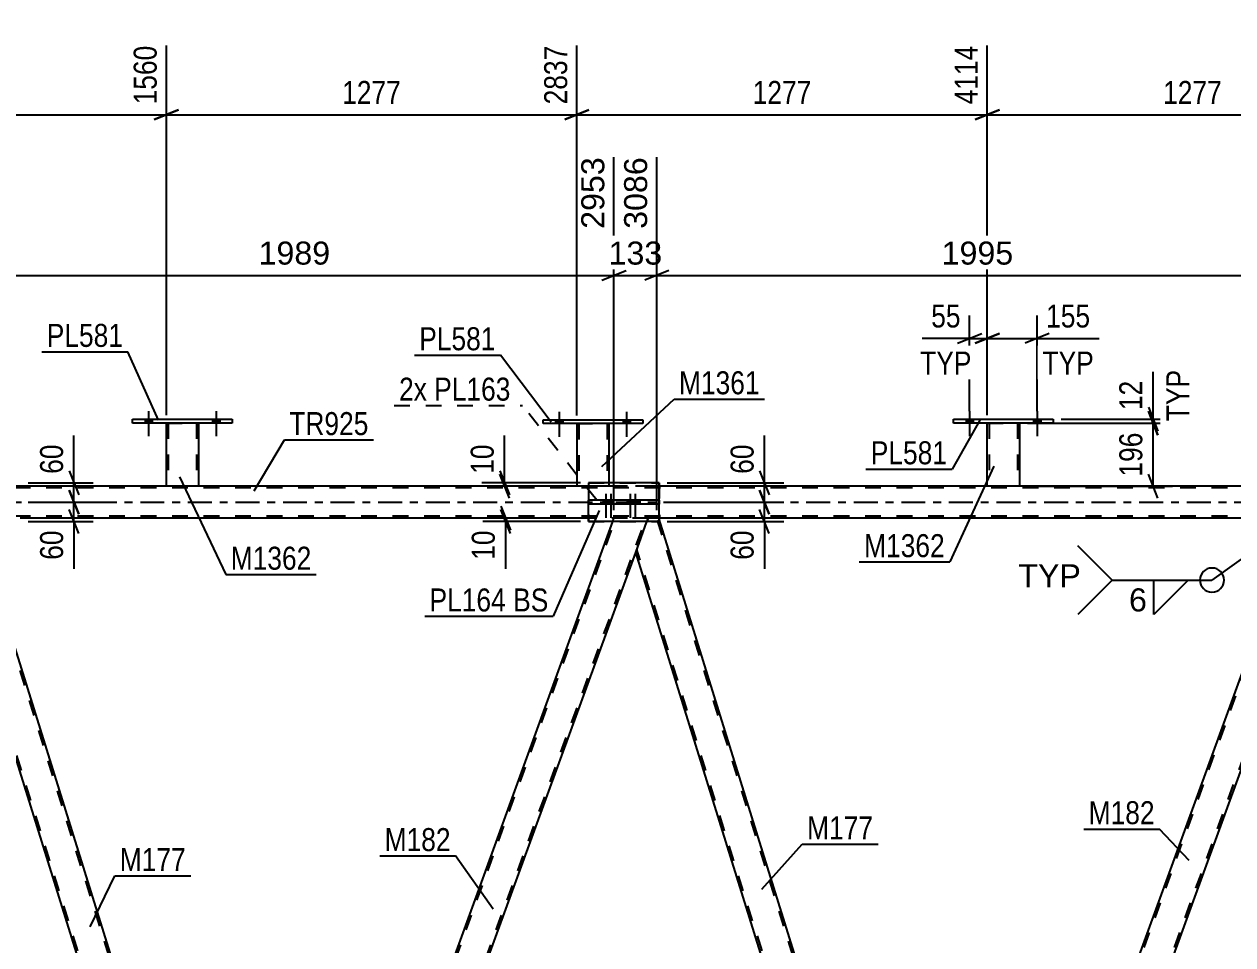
# Model space of a CAD drawing. Header units: millimetres. Extents: x -116 to 725, y -402 to 192.
# Drawn here: x 26.1 to 176.5, y -55.1 to 59.5 of the extents above; entities that cross this region are included whole.
import ezdxf

# ---------------------------------------------------------------- set-up
doc = ezdxf.new("R2010")
doc.units = ezdxf.units.MM
doc.linetypes.add('DXK_LINE_DOT2', pattern=[3.9198, 1.9599, -1.9599])
doc.linetypes.add('DXK_LINE_DOT3', pattern=[5.9187, 2.979, -0.9799, 0.9799, -0.9799])
doc.styles.add('Arial', font='ARIAL.TTF', dxfattribs={"height": 0.2})
doc.styles.add('Arial Narrow', font='ARIALN.TTF', dxfattribs={"height": 0.2})

# ---------------------------------------------------------------- blocks, each defined once
blk = doc.blocks.new('Part-203720616-4447 - 4437')
at = {"color": 2, "linetype": 'Continuous'}
for p, q in [((102.22, -6.25), (103.62, -2.4)), ((141.79, -119.75), (105.12, -2.12)), ((138.68, -123.22), (102.22, -6.25)), ((140.53, -123.22), (141.79, -119.75))]:
    blk.add_line(p, q, dxfattribs=at)
at = {"color": 7, "linetype": 'DXK_LINE_DOT2'}
for p, q in [((103.77, -2), (103.62, -2.4)), ((105.09, -2), (103.77, -2)), ((141.65, -120.12), (104.84, -2)), ((105.12, -2.12), (105.09, -2)), ((138.93, -123.22), (102.36, -5.88)), ((140.53, -123.22), (138.68, -123.22))]:
    blk.add_line(p, q, dxfattribs=at)
blk = doc.blocks.new('Part-203720616-4452 - 4437')
at = {"color": 7, "linetype": 'DXK_LINE_DOT2'}
for p, q in [((184.9, -2), (140.78, -123.22)), ((188.65, -2), (144.53, -123.22)), ((188.9, -2), (187.36, -6.25)), ((188.86, -2), (188.75, -2)), ((188.9, -2), (188.86, -2)), ((141.79, -119.75), (140.53, -123.22)), ((144.78, -123.22), (140.53, -123.22))]:
    blk.add_line(p, q, dxfattribs=at)
at = {"color": 2, "linetype": 'Continuous'}
for p, q in [((184.65, -2), (141.79, -119.75)), ((188.39, -2), (184.65, -2)), ((188.39, -2), (188.9, -2)), ((187.36, -6.25), (144.78, -123.22))]:
    blk.add_line(p, q, dxfattribs=at)
blk = doc.blocks.new('Part-203720616-4581 - 4437')
at = {"color": 7, "linetype": 'DXK_LINE_DOT2'}
for p, q in [((105.13, 0.24), (96.34, 0.24)), ((96.34, 0.24), (96.34, -0.24)), ((102.75, 0.24), (102.75, -0.24)), ((105.13, 0.24), (105.13, -0.24)), ((105.13, -0.24), (96.34, -0.24))]:
    blk.add_line(p, q, dxfattribs=at)
blk = doc.blocks.new('Part-203720616-4586 - 4437')
at = {"color": 2, "linetype": 'Continuous'}
for p, q in [((96.34, -0.24), (96.34, 0.24)), ((105.12, 0.24), (96.34, 0.24)), ((102.75, -0.24), (102.75, 0.24)), ((105.12, 0.24), (105.12, -0.24)), ((105.12, -0.24), (96.34, -0.24))]:
    blk.add_line(p, q, dxfattribs=at)
blk = doc.blocks.new('Bolt-203720616-4643 - 4437')
at = {"color": 1, "linetype": 'DXK_LINE_DOT2'}
for p, q in [((98.15, 0.24), (98.15, -0.24)), ((98.51, 1.04), (98.51, -1.96)), ((98.75, 0.24), (98.75, -0.24)), ((98.87, 0.24), (98.87, -0.24)), ((99.11, 1.04), (99.11, -1.96)), ((99.47, 0.24), (99.47, -0.24)), ((101.16, 0.24), (101.16, -0.24)), ((101.52, 1.04), (101.52, -1.96)), ((101.77, 0.24), (101.77, -0.24)), ((101.88, 0.24), (101.88, -0.24)), ((102.13, 1.04), (102.13, -1.96)), ((102.49, 0.24), (102.49, -0.24))]:
    blk.add_line(p, q, dxfattribs=at)
blk = doc.blocks.new('Part-203720616-4482 - 4437')
at = {"color": 7, "linetype": 'DXK_LINE_DOT2'}
for p, q in [((96.34, 2.4), (96.34, -2.4)), ((96.34, 2.4), (105.13, 2.4)), ((105.13, 2.4), (105.13, -2.4)), ((96.34, -2.4), (105.13, -2.4))]:
    blk.add_line(p, q, dxfattribs=at)
blk = doc.blocks.new('Part-203720616-4510 - 4437')
at = {"color": 2, "linetype": 'Continuous'}
for p, q in [((18.49, -2.4), (17.09, -6.25)), ((56.23, -118.4), (20.08, -2.4)), ((52.04, -118.4), (17.09, -6.25))]:
    blk.add_line(p, q, dxfattribs=at)
at = {"color": 7, "linetype": 'DXK_LINE_DOT2'}
for p, q in [((18.63, -2), (18.49, -2.4)), ((19.95, -2), (18.63, -2)), ((56.52, -120.12), (19.7, -2)), ((20.08, -2.4), (19.95, -2)), ((53.8, -123.22), (17.22, -5.88)), ((53.55, -123.22), (52.04, -118.4)), ((56.66, -119.75), (56.23, -118.4)), ((55.39, -123.22), (56.66, -119.75)), ((53.55, -123.22), (55.39, -123.22))]:
    blk.add_line(p, q, dxfattribs=at)
blk = doc.blocks.new('Part-203720616-4520 - 4437')
at = {"color": 7, "linetype": 'DXK_LINE_DOT2'}
for p, q in [((55.65, -123.22), (99.77, -2)), ((59.39, -123.22), (103.51, -2)), ((99.37, -2.4), (99.51, -2)), ((103.77, -2), (99.51, -2)), ((102.22, -6.25), (103.77, -2)), ((55.39, -123.22), (57.15, -118.4)), ((61.4, -118.4), (59.65, -123.22)), ((59.65, -123.22), (55.39, -123.22))]:
    blk.add_line(p, q, dxfattribs=at)
at = {"color": 2, "linetype": 'Continuous'}
for p, q in [((57.15, -118.4), (99.37, -2.4)), ((61.4, -118.4), (102.22, -6.25))]:
    blk.add_line(p, q, dxfattribs=at)
blk = doc.blocks.new('Part-203720616-4537 - 4437')
at = {"color": 2, "linetype": 'Continuous'}
for p, q in [((105.12, 2.4), (96.34, 2.4)), ((96.34, 2.4), (96.34, 0.24)), ((105.12, -2.4), (105.12, 2.4)), ((96.34, -2.4), (96.34, -0.24)), ((105.12, -2.4), (96.34, -2.4))]:
    blk.add_line(p, q, dxfattribs=at)
at = {"color": 7, "linetype": 'DXK_LINE_DOT2'}
blk.add_line((96.34, -0.24), (96.34, 0.24), dxfattribs=at)
blk = doc.blocks.new('Bolt-203720616-4644 - 4437')
at = {"linetype": 'Continuous'}
for points in [[(98.87, 0.24), (98.15, 0.24), (98.15, -0.24), (98.87, -0.24)], [(99.47, 0.24), (98.75, 0.24), (98.75, -0.24), (99.47, -0.24)], [(101.88, 0.24), (101.16, 0.24), (101.16, -0.24), (101.88, -0.24)], [(102.49, 0.24), (101.77, 0.24), (101.77, -0.24), (102.49, -0.24)]]:
    blk.add_hatch(color=1, dxfattribs=at).paths.add_polyline_path(points)
at = {"color": 1, "linetype": 'Continuous'}
for p, q in [((98.15, 0.24), (98.15, -0.24)), ((98.51, 1.04), (98.51, -1.96)), ((98.75, 0.24), (98.75, -0.24)), ((98.87, 0.24), (98.87, -0.24)), ((99.11, 1.04), (99.11, -1.96)), ((99.47, 0.24), (99.47, -0.24)), ((101.16, 0.24), (101.16, -0.24)), ((101.52, 1.04), (101.52, -1.96)), ((101.77, 0.24), (101.77, -0.24)), ((101.88, 0.24), (101.88, -0.24)), ((102.13, 1.04), (102.13, -1.96)), ((102.49, 0.24), (102.49, -0.24))]:
    blk.add_line(p, q, dxfattribs=at)
blk = doc.blocks.new('Part-203720616-4682 - 4437')
at = {"color": 7, "linetype": 'DXK_LINE_DOT2'}
for p, q in [((681.5, 1.76), (-18.61, 1.76)), ((660.77, 2), (9.96, 2)), ((47.81, 2), (43.81, 2)), ((105.12, 2), (94.89, 2)), ((149.97, 2), (145.97, 2)), ((681.5, -1.76), (-18.61, -1.76)), ((105.12, -2), (96.34, -2))]:
    blk.add_line(p, q, dxfattribs=at)
at = {"color": 2, "linetype": 'Continuous'}
for p, q in [((43.81, 2), (25.62, 2)), ((94.89, 2), (47.81, 2)), ((145.97, 2), (105.12, 2)), ((197.05, 2), (149.97, 2)), ((96.34, -2), (25.62, -2)), ((184.65, -2), (105.12, -2))]:
    blk.add_line(p, q, dxfattribs=at)
at = {"color": 7, "linetype": 'DXK_LINE_DOT3'}
blk.add_line((-18.61, 0), (681.5, 0), dxfattribs=at)
blk = doc.blocks.new('Bolt-203720616-4926 - 4437')
at = {"linetype": 'Continuous'}
for points in [[(143.33, 9.84), (144.21, 9.84), (144.21, 10.32), (143.33, 10.32)], [(151.73, 9.84), (152.61, 9.84), (152.61, 10.32), (151.73, 10.32)]]:
    blk.add_hatch(color=1, dxfattribs=at).paths.add_polyline_path(points)
at = {"color": 1, "linetype": 'Continuous'}
for p, q in [((143.77, 11.32), (143.77, 8.2)), ((152.17, 11.32), (152.17, 8.2)), ((143.33, 10.32), (143.33, 9.84)), ((144.21, 10.32), (144.21, 9.84)), ((151.73, 10.32), (151.73, 9.84)), ((152.61, 10.32), (152.61, 9.84))]:
    blk.add_line(p, q, dxfattribs=at)
blk = doc.blocks.new('Part-203720616-4758 - 4437')
at = {"color": 2, "linetype": 'Continuous'}
for p, q in [((94.89, 9.77), (94.89, 2)), ((98.89, 9.77), (98.89, 2.4)), ((96.34, 2), (94.89, 2))]:
    blk.add_line(p, q, dxfattribs=at)
at = {"color": 7, "linetype": 'DXK_LINE_DOT2'}
for p, q in [((94.89, 9.77), (98.89, 9.77)), ((94.89, 9.77), (94.89, 9.77)), ((94.89, 9.77), (94.89, 9.77)), ((95.13, 9.77), (95.13, 2)), ((98.65, 9.77), (98.65, 2)), ((98.89, 9.77), (98.89, 9.77)), ((98.89, 9.77), (98.89, 9.77)), ((98.89, 2), (96.34, 2)), ((98.89, 2.4), (98.89, 2))]:
    blk.add_line(p, q, dxfattribs=at)
blk = doc.blocks.new('Part-203720616-4773 - 4437')
at = {"color": 2, "linetype": 'Continuous'}
for p, q in [((90.69, 9.77), (90.69, 10.25)), ((90.69, 10.25), (103.09, 10.25)), ((103.09, 9.77), (90.69, 9.77)), ((103.09, 10.25), (103.09, 9.77))]:
    blk.add_line(p, q, dxfattribs=at)
blk = doc.blocks.new('Part-203720616-4778 - 4437')
at = {"color": 2, "linetype": 'Continuous'}
for p, q in [((145.97, 2), (145.97, 9.84)), ((149.97, 9.84), (149.97, 2)), ((149.93, 2), (145.97, 2)), ((149.97, 2), (149.93, 2))]:
    blk.add_line(p, q, dxfattribs=at)
at = {"color": 7, "linetype": 'DXK_LINE_DOT2'}
for p, q in [((145.97, 9.84), (149.97, 9.84)), ((145.97, 9.84), (145.97, 9.84)), ((145.97, 9.84), (145.97, 9.84)), ((146.21, 9.84), (146.21, 2)), ((149.73, 9.84), (149.73, 2)), ((149.97, 9.84), (149.97, 9.84)), ((149.97, 9.84), (149.97, 9.84)), ((149.71, 2), (149.73, 2))]:
    blk.add_line(p, q, dxfattribs=at)
blk = doc.blocks.new('Part-203720616-4783 - 4437')
at = {"color": 2, "linetype": 'Continuous'}
for p, q in [((141.77, 9.84), (141.77, 10.32)), ((141.77, 10.32), (154.17, 10.32)), ((154.17, 9.84), (141.77, 9.84)), ((154.17, 10.32), (154.17, 9.84))]:
    blk.add_line(p, q, dxfattribs=at)
blk = doc.blocks.new('Part-203720616-4878 - 4437')
at = {"color": 2, "linetype": 'Continuous'}
for p, q in [((43.81, 2), (43.81, 9.84)), ((47.81, 9.84), (47.81, 2)), ((47.77, 2), (43.81, 2)), ((47.81, 2), (47.77, 2))]:
    blk.add_line(p, q, dxfattribs=at)
at = {"color": 7, "linetype": 'DXK_LINE_DOT2'}
for p, q in [((43.81, 9.84), (47.81, 9.84)), ((43.81, 9.84), (43.81, 9.84)), ((43.81, 9.84), (43.81, 9.84)), ((44.05, 9.84), (44.05, 2)), ((47.57, 9.84), (47.57, 2)), ((47.81, 9.84), (47.81, 9.84)), ((47.81, 9.84), (47.81, 9.84)), ((47.55, 2), (47.57, 2))]:
    blk.add_line(p, q, dxfattribs=at)
blk = doc.blocks.new('Part-203720616-4883 - 4437')
at = {"color": 2, "linetype": 'Continuous'}
for p, q in [((39.61, 9.84), (39.61, 10.32)), ((39.61, 10.32), (52.01, 10.32)), ((52.01, 9.84), (39.61, 9.84)), ((52.01, 10.32), (52.01, 9.84))]:
    blk.add_line(p, q, dxfattribs=at)
blk = doc.blocks.new('Bolt-203720616-4924 - 4437')
at = {"linetype": 'Continuous'}
for points in [[(92.25, 9.77), (93.13, 9.77), (93.13, 10.25), (92.25, 10.25)], [(100.65, 9.77), (101.53, 9.77), (101.53, 10.25), (100.65, 10.25)]]:
    blk.add_hatch(color=1, dxfattribs=at).paths.add_polyline_path(points)
at = {"color": 1, "linetype": 'Continuous'}
for p, q in [((92.69, 11.25), (92.69, 8.13)), ((101.09, 11.25), (101.09, 8.13)), ((92.25, 10.25), (92.25, 9.77)), ((93.13, 10.25), (93.13, 9.77)), ((100.65, 10.25), (100.65, 9.77)), ((101.53, 10.25), (101.53, 9.77))]:
    blk.add_line(p, q, dxfattribs=at)
blk = doc.blocks.new('Bolt-203720616-4925 - 4437')
at = {"linetype": 'Continuous'}
for points in [[(92.25, 9.77), (93.13, 9.77), (93.13, 10.25), (92.25, 10.25)], [(100.65, 9.77), (101.53, 9.77), (101.53, 10.25), (100.65, 10.25)]]:
    blk.add_hatch(color=1, dxfattribs=at).paths.add_polyline_path(points)
at = {"color": 1, "linetype": 'Continuous'}
for p, q in [((92.69, 11.25), (92.69, 8.13)), ((101.09, 11.25), (101.09, 8.13)), ((92.25, 10.25), (92.25, 9.77)), ((93.13, 10.25), (93.13, 9.77)), ((100.65, 10.25), (100.65, 9.77)), ((101.53, 10.25), (101.53, 9.77))]:
    blk.add_line(p, q, dxfattribs=at)
blk = doc.blocks.new('Bolt-203720616-4927 - 4437')
at = {"linetype": 'Continuous'}
for points in [[(143.33, 9.84), (144.21, 9.84), (144.21, 10.32), (143.33, 10.32)], [(151.73, 9.84), (152.61, 9.84), (152.61, 10.32), (151.73, 10.32)]]:
    blk.add_hatch(color=1, dxfattribs=at).paths.add_polyline_path(points)
at = {"color": 1, "linetype": 'Continuous'}
for p, q in [((143.77, 11.32), (143.77, 8.2)), ((152.17, 11.32), (152.17, 8.2)), ((143.33, 10.32), (143.33, 9.84)), ((144.21, 10.32), (144.21, 9.84)), ((151.73, 10.32), (151.73, 9.84)), ((152.61, 10.32), (152.61, 9.84))]:
    blk.add_line(p, q, dxfattribs=at)
blk = doc.blocks.new('Bolt-203720616-4946 - 4437')
at = {"linetype": 'Continuous'}
for points in [[(41.17, 9.84), (42.05, 9.84), (42.05, 10.32), (41.17, 10.32)], [(49.57, 9.84), (50.45, 9.84), (50.45, 10.32), (49.57, 10.32)]]:
    blk.add_hatch(color=1, dxfattribs=at).paths.add_polyline_path(points)
at = {"color": 1, "linetype": 'Continuous'}
for p, q in [((41.61, 11.32), (41.61, 8.2)), ((50.01, 11.32), (50.01, 8.2)), ((41.17, 10.32), (41.17, 9.84)), ((42.05, 10.32), (42.05, 9.84)), ((49.57, 10.32), (49.57, 9.84)), ((50.45, 10.32), (50.45, 9.84))]:
    blk.add_line(p, q, dxfattribs=at)
blk = doc.blocks.new('Bolt-203720616-4947 - 4437')
at = {"linetype": 'Continuous'}
for points in [[(41.17, 9.84), (42.05, 9.84), (42.05, 10.32), (41.17, 10.32)], [(49.57, 9.84), (50.45, 9.84), (50.45, 10.32), (49.57, 10.32)]]:
    blk.add_hatch(color=1, dxfattribs=at).paths.add_polyline_path(points)
at = {"color": 1, "linetype": 'Continuous'}
for p, q in [((41.61, 11.32), (41.61, 8.2)), ((50.01, 11.32), (50.01, 8.2)), ((41.17, 10.32), (41.17, 9.84)), ((42.05, 10.32), (42.05, 9.84)), ((49.57, 10.32), (49.57, 9.84)), ((50.45, 10.32), (50.45, 9.84))]:
    blk.add_line(p, q, dxfattribs=at)
blk = doc.blocks.new('StraightDimension-203720616-5816 - 4437')
at = {"color": 7, "linetype": 'Continuous'}
for p, q in [((99.51, -1), (99.51, 42.91)), ((19.95, -1), (19.95, 40.68)), ((21.45, 28.81), (18.45, 27.61)), ((98.01, 27.61), (101.01, 28.81)), ((19.95, 28.21), (99.51, 28.21))]:
    blk.add_line(p, q, dxfattribs=at)
at = {"color": 0, "linetype": 'Continuous'}
blk.add_wipeout([(98.91, 43.51), (94.71, 43.51), (94.71, 33.41), (98.91, 33.41)], dxfattribs=at)
at = {"color": 0}
blk.add_wipeout([(64.78, 28.96), (64.78, 33.16), (54.69, 33.16), (54.69, 28.96)], dxfattribs=at)
at = {"color": 3, "linetype": 'Continuous', "style": 'Arial'}
blk.add_text('2953', height=2.865, rotation=90.0002, dxfattribs=at).set_placement((98.31, 34.01))
at = {"color": 3, "style": 'Arial'}
blk.add_text('1989', height=2.865, dxfattribs=at).set_placement((55.29, 29.56))
blk = doc.blocks.new('StraightDimension-203720616-5840 - 4437')
at = {"color": 7, "linetype": 'Continuous'}
for p, q in [((99.51, -1), (99.51, 42.91)), ((104.84, -1), (104.84, 42.91)), ((98.01, 27.61), (101.01, 28.81)), ((106.34, 28.81), (103.34, 27.61)), ((99.51, 28.21), (104.84, 28.21))]:
    blk.add_line(p, q, dxfattribs=at)
at = {"color": 0}
blk.add_wipeout([(106.11, 28.96), (106.11, 33.16), (98.24, 33.16), (98.24, 28.96)], dxfattribs=at)
at = {"color": 3, "style": 'Arial'}
blk.add_text('133', height=2.865, dxfattribs=at).set_placement((98.84, 29.56))
at = {"color": 0, "linetype": 'Continuous'}
blk.add_wipeout([(104.24, 43.51), (100.04, 43.51), (100.04, 33.41), (104.24, 33.41)], dxfattribs=at)
at = {"color": 3, "linetype": 'Continuous', "style": 'Arial'}
blk.add_text('3086', height=2.865, rotation=90.0002, dxfattribs=at).set_placement((103.64, 34.01))
blk = doc.blocks.new('StraightDimension-203720616-5617 - 4437')
at = {"color": 7, "linetype": 'Continuous'}
for p, q in [((-7.27, 11.12), (-7.27, 59.48)), ((43.81, 10.84), (43.81, 56.81)), ((-5.77, 48.8), (-8.77, 47.6)), ((-7.27, 48.2), (43.81, 48.2)), ((42.31, 47.6), (45.31, 48.8))]:
    blk.add_line(p, q, dxfattribs=at)
at = {"color": 0, "linetype": 'Continuous'}
blk.add_wipeout([(43.21, 57.41), (39.01, 57.41), (39.01, 48.9), (43.21, 48.9)], dxfattribs=at)
at = {"color": 0}
blk.add_wipeout([(22.52, 48.95), (22.52, 53.15), (14.01, 53.15), (14.01, 48.95)], dxfattribs=at)
at = {"color": 3, "linetype": 'Continuous', "style": 'Arial Narrow'}
blk.add_text('1560', height=2.863, rotation=90.0002, dxfattribs=at).set_placement((42.61, 49.5))
at = {"color": 3, "style": 'Arial Narrow'}
blk.add_text('1277', height=2.863, dxfattribs=at).set_placement((14.61, 49.55))
blk = doc.blocks.new('StraightDimension-203720616-5021 - 4437')
at = {"color": 7, "linetype": 'Continuous'}
for p, q in [((85.3, 3.9), (86.5, 0.9)), ((86.5, 0.5), (85.3, 3.5)), ((95.34, 2.4), (83.05, 2.4)), ((95.34, 2), (83.05, 2)), ((85.9, 2), (85.9, 2.4))]:
    blk.add_line(p, q, dxfattribs=at)
at = {"color": 0}
blk.add_wipeout([(85.15, 7.78), (80.95, 7.78), (80.95, 2.92), (85.15, 2.92)], dxfattribs=at)
at = {"color": 7, "linetype": 'Continuous'}
blk.add_line((85.9, 2.4), (85.9, 8.31), dxfattribs=at)
blk.add_line((85.9, 2.4), (85.9, 8.31), dxfattribs=at)
at = {"color": 3, "style": 'Arial Narrow'}
blk.add_text('10', height=2.863, rotation=90.0002, dxfattribs=at).set_placement((84.55, 3.52))
blk = doc.blocks.new('StraightDimension-203720616-5637 - 4437')
at = {"color": 7, "linetype": 'Continuous'}
for p, q in [((94.89, 10.77), (94.89, 56.81)), ((145.97, 10.84), (145.97, 56.81)), ((96.39, 48.8), (93.39, 47.6)), ((94.89, 48.2), (145.97, 48.2)), ((144.47, 47.6), (147.47, 48.8))]:
    blk.add_line(p, q, dxfattribs=at)
at = {"color": 0, "linetype": 'Continuous'}
blk.add_wipeout([(145.37, 57.41), (141.17, 57.41), (141.17, 48.9), (145.37, 48.9)], dxfattribs=at)
at = {"color": 0}
blk.add_wipeout([(124.69, 48.95), (124.69, 53.15), (116.17, 53.15), (116.17, 48.95)], dxfattribs=at)
at = {"color": 3, "linetype": 'Continuous', "style": 'Arial Narrow'}
blk.add_text('4114', height=2.863, rotation=90.0002, dxfattribs=at).set_placement((144.77, 49.5))
at = {"color": 3, "style": 'Arial Narrow'}
blk.add_text('1277', height=2.863, dxfattribs=at).set_placement((116.77, 49.55))
blk = doc.blocks.new('StraightDimension-203720616-4992 - 4437')
at = {"color": 7, "linetype": 'Continuous'}
for p, q in [((117.64, 3.9), (118.84, 0.9)), ((106.13, 2.4), (120.64, 2.4)), ((118.24, 0), (118.24, 2.4)), ((118.84, -1.5), (117.64, 1.5)), ((106.13, 0), (120.64, 0))]:
    blk.add_line(p, q, dxfattribs=at)
at = {"color": 0}
blk.add_wipeout([(117.49, 7.78), (113.29, 7.78), (113.29, 2.92), (117.49, 2.92)], dxfattribs=at)
at = {"color": 7, "linetype": 'Continuous'}
blk.add_line((118.24, 2.4), (118.24, 8.31), dxfattribs=at)
blk.add_line((118.24, 2.4), (118.24, 8.31), dxfattribs=at)
at = {"color": 3, "style": 'Arial Narrow'}
blk.add_text('60', height=2.863, rotation=90.0002, dxfattribs=at).set_placement((116.89, 3.52))
blk = doc.blocks.new('StraightDimension-203720616-5006 - 4437')
at = {"color": 7, "linetype": 'Continuous'}
for p, q in [((117.64, 1.5), (118.84, -1.5)), ((106.13, 0), (120.64, 0)), ((118.84, -3.9), (117.64, -0.9)), ((118.24, -2.4), (118.24, 0)), ((106.13, -2.4), (120.64, -2.4))]:
    blk.add_line(p, q, dxfattribs=at)
at = {"color": 0}
blk.add_wipeout([(117.49, -2.93), (113.29, -2.93), (113.29, -7.78), (117.49, -7.78)], dxfattribs=at)
at = {"color": 7, "linetype": 'Continuous'}
blk.add_line((118.24, -2.4), (118.24, -8.31), dxfattribs=at)
blk.add_line((118.24, -2.4), (118.24, -8.31), dxfattribs=at)
at = {"color": 3, "style": 'Arial Narrow'}
blk.add_text('60', height=2.863, rotation=90.0002, dxfattribs=at).set_placement((116.89, -7.18))
blk = doc.blocks.new('StraightDimension-203720616-5042 - 4437')
at = {"color": 7, "linetype": 'Continuous'}
for p, q in [((85.43, -0.5), (86.63, -3.5)), ((86.63, -3.9), (85.43, -0.9)), ((95.34, -2), (83.18, -2)), ((95.34, -2.4), (83.18, -2.4)), ((86.03, -2.4), (86.03, -2))]:
    blk.add_line(p, q, dxfattribs=at)
at = {"color": 0}
blk.add_wipeout([(85.28, -2.93), (81.08, -2.93), (81.08, -7.78), (85.28, -7.78)], dxfattribs=at)
at = {"color": 7, "linetype": 'Continuous'}
blk.add_line((86.03, -2.4), (86.03, -8.31), dxfattribs=at)
blk.add_line((86.03, -2.4), (86.03, -8.31), dxfattribs=at)
at = {"color": 3, "style": 'Arial Narrow'}
blk.add_text('10', height=2.863, rotation=90.0002, dxfattribs=at).set_placement((84.68, -7.18))
blk = doc.blocks.new('StraightDimension-203720616-5121 - 4437')
at = {"color": 7, "linetype": 'Continuous'}
for p, q in [((31.71, 3.9), (32.91, 0.9)), ((26.62, 2.4), (34.71, 2.4)), ((32.31, 0), (32.31, 2.4)), ((32.91, -1.5), (31.71, 1.5)), ((26.62, 0), (34.71, 0))]:
    blk.add_line(p, q, dxfattribs=at)
at = {"color": 0}
blk.add_wipeout([(31.56, 7.78), (27.36, 7.78), (27.36, 2.92), (31.56, 2.92)], dxfattribs=at)
at = {"color": 7, "linetype": 'Continuous'}
blk.add_line((32.31, 2.4), (32.31, 8.31), dxfattribs=at)
blk.add_line((32.31, 2.4), (32.31, 8.31), dxfattribs=at)
at = {"color": 3, "style": 'Arial Narrow'}
blk.add_text('60', height=2.863, rotation=90.0002, dxfattribs=at).set_placement((30.96, 3.52))
blk = doc.blocks.new('StraightDimension-203720616-5133 - 4437')
at = {"color": 7, "linetype": 'Continuous'}
for p, q in [((31.71, 1.5), (32.91, -1.5)), ((26.62, 0), (34.71, 0)), ((32.91, -3.9), (31.71, -0.9)), ((32.31, -2.4), (32.31, 0)), ((26.62, -2.4), (34.71, -2.4))]:
    blk.add_line(p, q, dxfattribs=at)
at = {"color": 0}
blk.add_wipeout([(31.56, -2.93), (27.36, -2.93), (27.36, -7.78), (31.56, -7.78)], dxfattribs=at)
at = {"color": 7, "linetype": 'Continuous'}
blk.add_line((32.31, -2.4), (32.31, -8.31), dxfattribs=at)
blk.add_line((32.31, -2.4), (32.31, -8.31), dxfattribs=at)
at = {"color": 3, "style": 'Arial Narrow'}
blk.add_text('60', height=2.863, rotation=90.0002, dxfattribs=at).set_placement((30.96, -7.18))
blk = doc.blocks.new('StraightDimension-203720616-5157 - 4437')
at = {"color": 7, "linetype": 'Continuous'}
for p, q in [((166.01, 11.34), (167.21, 8.34)), ((150.97, 9.84), (169.01, 9.84)), ((166.61, 2), (166.61, 9.84)), ((167.21, 0.5), (166.01, 3.5)), ((150.97, 2), (169.01, 2))]:
    blk.add_line(p, q, dxfattribs=at)
at = {"color": 0}
blk.add_wipeout([(165.86, 9.26), (161.66, 9.26), (161.66, 2.58), (165.86, 2.58)], dxfattribs=at)
at = {"color": 3, "style": 'Arial Narrow'}
blk.add_text('196', height=2.863, rotation=90.0002, dxfattribs=at).set_placement((165.26, 3.18))
blk = doc.blocks.new('StraightDimension-203720616-5170 - 4437')
at = {"color": 7, "linetype": 'Continuous'}
for p, q in [((166.01, 11.82), (167.21, 8.82)), ((167.21, 8.34), (166.01, 11.34)), ((150.97, 9.84), (169.01, 9.84)), ((155.17, 10.32), (169.01, 10.32)), ((166.61, 9.84), (166.61, 10.32))]:
    blk.add_line(p, q, dxfattribs=at)
at = {"color": 0, "linetype": 'Continuous'}
blk.add_wipeout([(171.71, 17.07), (167.51, 17.07), (167.51, 9.48), (171.71, 9.48)], dxfattribs=at)
at = {"color": 0}
blk.add_wipeout([(165.86, 15.7), (161.66, 15.7), (161.66, 10.85), (165.86, 10.85)], dxfattribs=at)
at = {"color": 7, "linetype": 'Continuous'}
blk.add_line((166.61, 10.32), (166.61, 16.23), dxfattribs=at)
blk.add_line((166.61, 10.32), (166.61, 16.23), dxfattribs=at)
at = {"color": 3, "linetype": 'Continuous', "style": 'Arial Narrow'}
blk.add_text('TYP', height=2.863, rotation=90.0002, dxfattribs=at).set_placement((171.11, 10.08))
at = {"color": 3, "style": 'Arial Narrow'}
blk.add_text('12', height=2.863, rotation=90.0002, dxfattribs=at).set_placement((165.26, 11.45))
blk = doc.blocks.new('StraightDimension-203720616-5179 - 4437')
at = {"color": 7, "linetype": 'Continuous'}
for p, q in [((145.97, 10.84), (145.97, 23.23)), ((152.17, 11.32), (152.17, 23.23)), ((144.47, 19.78), (147.47, 20.98)), ((145.97, 20.38), (152.17, 20.38)), ((153.67, 20.98), (150.67, 19.78))]:
    blk.add_line(p, q, dxfattribs=at)
at = {"color": 0}
blk.add_wipeout([(159.38, 21.13), (159.38, 25.33), (152.69, 25.33), (152.69, 21.13)], dxfattribs=at)
at = {"color": 0, "linetype": 'Continuous'}
blk.add_wipeout([(159.83, 15.28), (159.83, 19.48), (152.24, 19.48), (152.24, 15.28)], dxfattribs=at)
at = {"color": 7, "linetype": 'Continuous'}
blk.add_line((152.17, 20.38), (159.9, 20.38), dxfattribs=at)
blk.add_line((152.17, 20.38), (159.9, 20.38), dxfattribs=at)
at = {"color": 3, "style": 'Arial Narrow'}
blk.add_text('155', height=2.863, dxfattribs=at).set_placement((153.29, 21.73))
at = {"color": 3, "linetype": 'Continuous', "style": 'Arial Narrow'}
blk.add_text('TYP', height=2.863, dxfattribs=at).set_placement((152.84, 15.88))
blk = doc.blocks.new('StraightDimension-203720616-5192 - 4437')
at = {"color": 7, "linetype": 'Continuous'}
for p, q in [((143.77, 11.32), (143.77, 23.23)), ((145.97, 10.84), (145.97, 23.23)), ((142.27, 19.78), (145.27, 20.98)), ((143.77, 20.38), (145.97, 20.38)), ((147.47, 20.98), (144.47, 19.78))]:
    blk.add_line(p, q, dxfattribs=at)
at = {"color": 0}
blk.add_wipeout([(143.24, 21.13), (143.24, 25.33), (138.39, 25.33), (138.39, 21.13)], dxfattribs=at)
at = {"color": 0, "linetype": 'Continuous'}
blk.add_wipeout([(144.61, 15.28), (144.61, 19.48), (137.02, 19.48), (137.02, 15.28)], dxfattribs=at)
at = {"color": 7, "linetype": 'Continuous'}
blk.add_line((143.77, 20.38), (137.86, 20.38), dxfattribs=at)
blk.add_line((143.77, 20.38), (137.86, 20.38), dxfattribs=at)
at = {"color": 3, "style": 'Arial Narrow'}
blk.add_text('55', height=2.863, dxfattribs=at).set_placement((138.99, 21.73))
at = {"color": 3, "linetype": 'Continuous', "style": 'Arial Narrow'}
blk.add_text('TYP', height=2.863, dxfattribs=at).set_placement((137.62, 15.88))
blk = doc.blocks.new('StraightDimension-203720616-5627 - 4437')
at = {"color": 7, "linetype": 'Continuous'}
for p, q in [((43.81, 10.84), (43.81, 56.81)), ((94.89, 10.77), (94.89, 56.81)), ((45.31, 48.8), (42.31, 47.6)), ((43.81, 48.2), (94.89, 48.2)), ((93.39, 47.6), (96.39, 48.8))]:
    blk.add_line(p, q, dxfattribs=at)
at = {"color": 0, "linetype": 'Continuous'}
blk.add_wipeout([(94.29, 57.41), (90.09, 57.41), (90.09, 48.9), (94.29, 48.9)], dxfattribs=at)
at = {"color": 0}
blk.add_wipeout([(73.6, 48.95), (73.6, 53.15), (65.09, 53.15), (65.09, 48.95)], dxfattribs=at)
at = {"color": 3, "linetype": 'Continuous', "style": 'Arial Narrow'}
blk.add_text('2837', height=2.863, rotation=90.0002, dxfattribs=at).set_placement((93.69, 49.5))
at = {"color": 3, "style": 'Arial Narrow'}
blk.add_text('1277', height=2.863, dxfattribs=at).set_placement((65.69, 49.55))
blk = doc.blocks.new('StraightDimension-203720616-5647 - 4437')
at = {"color": 7, "linetype": 'Continuous'}
for p, q in [((145.97, 10.84), (145.97, 56.81)), ((197.05, 10.84), (197.05, 56.81)), ((147.47, 48.8), (144.47, 47.6)), ((145.97, 48.2), (197.05, 48.2)), ((195.55, 47.6), (198.55, 48.8))]:
    blk.add_line(p, q, dxfattribs=at)
at = {"color": 0, "linetype": 'Continuous'}
blk.add_wipeout([(196.45, 57.41), (192.25, 57.41), (192.25, 48.9), (196.45, 48.9)], dxfattribs=at)
at = {"color": 0}
blk.add_wipeout([(175.77, 48.95), (175.77, 53.15), (167.25, 53.15), (167.25, 48.95)], dxfattribs=at)
at = {"color": 3, "linetype": 'Continuous', "style": 'Arial Narrow'}
blk.add_text('5391', height=2.863, rotation=90.0002, dxfattribs=at).set_placement((195.85, 49.5))
at = {"color": 3, "style": 'Arial Narrow'}
blk.add_text('1277', height=2.863, dxfattribs=at).set_placement((167.85, 49.55))
blk = doc.blocks.new('StraightDimension-203720616-5862 - 4437')
at = {"color": 7, "linetype": 'Continuous'}
for p, q in [((104.84, -1), (104.84, 42.91)), ((184.65, -1), (184.65, 42.91)), ((106.34, 28.81), (103.34, 27.61)), ((183.15, 27.61), (186.15, 28.81)), ((104.84, 28.21), (184.65, 28.21))]:
    blk.add_line(p, q, dxfattribs=at)
at = {"color": 0, "linetype": 'Continuous'}
blk.add_wipeout([(184.05, 43.51), (179.85, 43.51), (179.85, 33.41), (184.05, 33.41)], dxfattribs=at)
at = {"color": 0}
blk.add_wipeout([(149.79, 28.96), (149.79, 33.16), (139.69, 33.16), (139.69, 28.96)], dxfattribs=at)
at = {"color": 3, "linetype": 'Continuous', "style": 'Arial'}
blk.add_text('5081', height=2.865, rotation=90.0002, dxfattribs=at).set_placement((183.45, 34.01))
at = {"color": 3, "style": 'Arial'}
blk.add_text('1995', height=2.865, dxfattribs=at).set_placement((140.29, 29.56))
blk = doc.blocks.new('StraightDimension-203720616-14069 - 4437')
at = {"color": 7, "linetype": 'Continuous'}
for p, q in [((-92.08, 9.23), (-93.28, 12.23)), ((-14.47, 10.73), (-95.53, 10.73)), ((-92.68, -133.6), (-92.68, 10.73)), ((-93.28, -132.1), (-92.08, -135.1)), ((49.91, -133.6), (-95.53, -133.6))]:
    blk.add_line(p, q, dxfattribs=at)
at = {"color": 0}
blk.add_wipeout([(-93.43, -56.39), (-97.63, -56.39), (-97.63, -66.48), (-93.43, -66.48)], dxfattribs=at)
at = {"color": 3, "style": 'Arial'}
blk.add_text('3608', height=2.865, rotation=90.0002, dxfattribs=at).set_placement((-94.03, -65.88))
blk = doc.blocks.new('Mark-203720616-4448 - 4437')
at = {"color": 0}
blk.add_wipeout([(166.81, -40.08), (166.81, -37.08), (158.58, -37.08), (158.58, -40.08)], dxfattribs=at)
blk.add_wipeout([(166.81, -40.08), (166.81, -37.08), (158.58, -37.08), (158.58, -40.08)], dxfattribs=at)
at = {"color": 30, "linetype": 'Continuous'}
for p in [(157.98, -40.68), (171.08, -44.61)]:
    blk.add_line(p, (167.41, -40.68), dxfattribs=at)
at = {"color": 3, "style": 'Arial Narrow'}
blk.add_text('M182', height=2.863, dxfattribs=at).set_placement((158.58, -40.08))
blk = doc.blocks.new('Mark-203720616-4506 - 4437')
at = {"color": 0}
blk.add_wipeout([(46.25, -45.91), (46.25, -42.91), (38.02, -42.91), (38.02, -45.91)], dxfattribs=at)
blk.add_wipeout([(46.25, -45.91), (46.25, -42.91), (38.02, -42.91), (38.02, -45.91)], dxfattribs=at)
at = {"color": 30, "linetype": 'Continuous'}
for p, q in [((34.32, -52.85), (37.42, -46.51)), ((37.42, -46.51), (46.85, -46.51))]:
    blk.add_line(p, q, dxfattribs=at)
at = {"color": 3, "style": 'Arial Narrow'}
blk.add_text('M177', height=2.863, dxfattribs=at).set_placement((38.02, -45.91))
blk = doc.blocks.new('Mark-203720616-4443 - 4437')
at = {"color": 0}
blk.add_wipeout([(131.78, -41.97), (131.78, -38.97), (123.55, -38.97), (123.55, -41.97)], dxfattribs=at)
blk.add_wipeout([(131.78, -41.97), (131.78, -38.97), (123.55, -38.97), (123.55, -41.97)], dxfattribs=at)
at = {"color": 30, "linetype": 'Continuous'}
for p, q in [((117.92, -48.16), (122.95, -42.57)), ((122.95, -42.57), (132.38, -42.57))]:
    blk.add_line(p, q, dxfattribs=at)
at = {"color": 3, "style": 'Arial Narrow'}
blk.add_text('M177', height=2.863, dxfattribs=at).set_placement((123.55, -41.97))
blk = doc.blocks.new('Mark-203720616-4516 - 4437')
at = {"color": 0}
blk.add_wipeout([(79.2, -43.43), (79.2, -40.43), (70.97, -40.43), (70.97, -43.43)], dxfattribs=at)
blk.add_wipeout([(79.2, -43.43), (79.2, -40.43), (70.97, -40.43), (70.97, -43.43)], dxfattribs=at)
at = {"color": 30, "linetype": 'Continuous'}
for p in [(70.37, -44.03), (84.5, -50.64)]:
    blk.add_line(p, (79.8, -44.03), dxfattribs=at)
at = {"color": 3, "style": 'Arial Narrow'}
blk.add_text('M182', height=2.863, dxfattribs=at).set_placement((70.97, -43.43))
blk = doc.blocks.new('WeldMark-203720616-14078 - 4437')
at = {"linetype": 'Continuous'}
blk.add_hatch(color=30, dxfattribs=at).paths.add_polyline_path([(181.77, -3.14), (184.65, -2), (182.65, -4.36)])
at = {"color": 30, "linetype": 'Continuous'}
blk.add_line((184.65, -2), (173.93, -9.7), dxfattribs=at)
at = {"color": 3, "linetype": 'Continuous'}
for q in [(157.22, -5.42), (157.22, -13.99)]:
    blk.add_line((161.5, -9.7), q, dxfattribs=at)
for start, end in [(90, 270), (270, 90)]:
    blk.add_arc((173.93, -9.7), 1.5, start, end, dxfattribs=at)
at = {"color": 0}
blk.add_wipeout([(166.03, -13.8), (166.03, -10.4), (163.4, -10.4), (163.4, -13.8)], dxfattribs=at)
at = {"color": 30, "linetype": 'Continuous'}
blk.add_line((161.5, -9.7), (173.93, -9.7), dxfattribs=at)
at = {"color": 3, "linetype": 'Continuous'}
for p, q in [((166.68, -9.7), (170.97, -9.7)), ((170.97, -9.7), (166.68, -13.99)), ((166.68, -13.99), (166.68, -9.7))]:
    blk.add_line(p, q, dxfattribs=at)
at = {"color": 3, "style": 'Arial'}
blk.add_text('6', height=2.87, dxfattribs=at).set_placement((163.6, -13.6))
at = {"color": 0, "linetype": 'Continuous'}
blk.add_wipeout([(157.6, -10.6), (157.6, -7.6), (149.83, -7.6), (149.83, -10.6)], dxfattribs=at)
blk.add_wipeout([(157.6, -10.6), (157.6, -7.6), (149.83, -7.6), (149.83, -10.6)], dxfattribs=at)
at = {"color": 3, "linetype": 'Continuous', "style": 'Arial'}
blk.add_text('TYP', height=2.865, dxfattribs=at).set_placement((149.83, -10.6))
blk = doc.blocks.new('Mark-203720616-4678 - 4437')
at = {"color": 0}
blk.add_wipeout([(68.98, 8.34), (68.98, 11.34), (59.11, 11.34), (59.11, 8.34)], dxfattribs=at)
blk.add_wipeout([(68.98, 8.34), (68.98, 11.34), (59.11, 11.34), (59.11, 8.34)], dxfattribs=at)
at = {"color": 30, "linetype": 'Continuous'}
for p, q in [((54.73, 1.41), (58.51, 7.74)), ((58.51, 7.74), (69.58, 7.74))]:
    blk.add_line(p, q, dxfattribs=at)
at = {"color": 3, "style": 'Arial Narrow'}
blk.add_text('TR925', height=2.863, dxfattribs=at).set_placement((59.11, 8.34))
blk = doc.blocks.new('MarkSet-203720616-6445 - 4437')
at = {"color": 30, "linetype": 'DXK_LINE_DOT2'}
blk.add_line((97.36, 0.24), (88.14, 12.03), dxfattribs=at)
at = {"color": 0}
for points in [[(76.24, 12.63), (76.24, 15.63), (72.77, 15.63), (72.77, 12.63)], [(86.64, 12.63), (86.64, 15.63), (77.14, 15.63), (77.14, 12.63)]]:
    blk.add_wipeout(points, dxfattribs=at)
for points in [[(76.24, 12.63), (76.24, 15.63), (72.77, 15.63), (72.77, 12.63)], [(86.64, 12.63), (86.64, 15.63), (77.14, 15.63), (77.14, 12.63)]]:
    blk.add_wipeout(points, dxfattribs=at)
at = {"color": 30, "linetype": 'DXK_LINE_DOT2'}
blk.add_line((72.17, 12.03), (88.14, 12.03), dxfattribs=at)
at = {"color": 3, "style": 'Arial Narrow'}
for s, p in [('2x', (72.77, 12.63)), ('PL163', (77.14, 12.63))]:
    blk.add_text(s, height=2.863, dxfattribs=at).set_placement(p)
blk = doc.blocks.new('Mark-203720616-4754 - 4437')
at = {"color": 0}
blk.add_wipeout([(117.65, 13.42), (117.65, 16.42), (107.6, 16.42), (107.6, 13.42)], dxfattribs=at)
blk.add_wipeout([(117.65, 13.42), (117.65, 16.42), (107.6, 16.42), (107.6, 13.42)], dxfattribs=at)
at = {"color": 30, "linetype": 'Continuous'}
for p, q in [((97.99, 4.44), (107, 12.82)), ((107, 12.82), (118.25, 12.82))]:
    blk.add_line(p, q, dxfattribs=at)
at = {"color": 3, "style": 'Arial Narrow'}
blk.add_text('M1361', height=2.863, dxfattribs=at).set_placement((107.6, 13.42))
blk = doc.blocks.new('Mark-203720616-4769 - 4437')
at = {"color": 0}
blk.add_wipeout([(84.78, 18.9), (84.78, 21.9), (75.28, 21.9), (75.28, 18.9)], dxfattribs=at)
blk.add_wipeout([(84.78, 18.9), (84.78, 21.9), (75.28, 21.9), (75.28, 18.9)], dxfattribs=at)
at = {"color": 30, "linetype": 'Continuous'}
for p in [(74.68, 18.3), (91.71, 9.96)]:
    blk.add_line(p, (85.38, 18.3), dxfattribs=at)
at = {"color": 3, "style": 'Arial Narrow'}
blk.add_text('PL581', height=2.863, dxfattribs=at).set_placement((75.28, 18.9))
blk = doc.blocks.new('Mark-203720616-4774 - 4437')
at = {"color": 0}
blk.add_wipeout([(140.69, -6.85), (140.69, -3.85), (130.64, -3.85), (130.64, -6.85)], dxfattribs=at)
blk.add_wipeout([(140.69, -6.85), (140.69, -3.85), (130.64, -3.85), (130.64, -6.85)], dxfattribs=at)
at = {"color": 30, "linetype": 'Continuous'}
for p in [(146.78, 4.47), (130.04, -7.45)]:
    blk.add_line(p, (141.29, -7.45), dxfattribs=at)
at = {"color": 3, "style": 'Arial Narrow'}
blk.add_text('M1362', height=2.863, dxfattribs=at).set_placement((130.64, -6.85))
blk = doc.blocks.new('Mark-203720616-4779 - 4437')
at = {"color": 0}
blk.add_wipeout([(140.98, 4.71), (140.98, 7.71), (131.47, 7.71), (131.47, 4.71)], dxfattribs=at)
blk.add_wipeout([(140.98, 4.71), (140.98, 7.71), (131.47, 7.71), (131.47, 4.71)], dxfattribs=at)
at = {"color": 30, "linetype": 'Continuous'}
for p in [(145.02, 10.22), (130.87, 4.11)]:
    blk.add_line(p, (141.58, 4.11), dxfattribs=at)
at = {"color": 3, "style": 'Arial Narrow'}
blk.add_text('PL581', height=2.863, dxfattribs=at).set_placement((131.47, 4.71))
blk = doc.blocks.new('MarkSet-203720616-6467 - 4437')
at = {"color": 0}
for points in [[(86.07, -13.61), (86.07, -10.61), (76.56, -10.61), (76.56, -13.61)], [(91.35, -13.61), (91.35, -10.61), (86.97, -10.61), (86.97, -13.61)]]:
    blk.add_wipeout(points, dxfattribs=at)
for points in [[(86.07, -13.61), (86.07, -10.61), (76.56, -10.61), (76.56, -13.61)], [(91.35, -13.61), (91.35, -10.61), (86.97, -10.61), (86.97, -13.61)]]:
    blk.add_wipeout(points, dxfattribs=at)
at = {"color": 30, "linetype": 'Continuous'}
for p in [(97.68, -1.06), (75.96, -14.21)]:
    blk.add_line(p, (91.95, -14.21), dxfattribs=at)
at = {"color": 3, "style": 'Arial Narrow'}
for s, p in [('PL164', (76.56, -13.61)), ('BS', (86.97, -13.61))]:
    blk.add_text(s, height=2.863, dxfattribs=at).set_placement(p)
blk = doc.blocks.new('Mark-203720616-4874 - 4437')
at = {"color": 0}
blk.add_wipeout([(61.87, -8.41), (61.87, -5.41), (51.82, -5.41), (51.82, -8.41)], dxfattribs=at)
blk.add_wipeout([(61.87, -8.41), (61.87, -5.41), (51.82, -5.41), (51.82, -8.41)], dxfattribs=at)
at = {"color": 30, "linetype": 'Continuous'}
for p, q in [((45.44, 3.13), (51.22, -9.01)), ((51.22, -9.01), (62.47, -9.01))]:
    blk.add_line(p, q, dxfattribs=at)
at = {"color": 3, "style": 'Arial Narrow'}
blk.add_text('M1362', height=2.863, dxfattribs=at).set_placement((51.82, -8.41))
blk = doc.blocks.new('Mark-203720616-4879 - 4437')
at = {"color": 0}
blk.add_wipeout([(38.43, 19.32), (38.43, 22.32), (28.93, 22.32), (28.93, 19.32)], dxfattribs=at)
blk.add_wipeout([(38.43, 19.32), (38.43, 22.32), (28.93, 22.32), (28.93, 19.32)], dxfattribs=at)
at = {"color": 30, "linetype": 'Continuous'}
for p in [(28.33, 18.72), (42.82, 10.21)]:
    blk.add_line(p, (39.03, 18.72), dxfattribs=at)
at = {"color": 3, "style": 'Arial Narrow'}
blk.add_text('PL581', height=2.863, dxfattribs=at).set_placement((28.93, 19.32))

msp = doc.modelspace()

# ---------------------------------------------------------------- block references
for name in ['Bolt-203720616-4946 - 4437', 'Bolt-203720616-4947 - 4437', 'Bolt-203720616-4924 - 4437', 'Bolt-203720616-4925 - 4437', 'Bolt-203720616-4926 - 4437', 'Bolt-203720616-4927 - 4437', 'Part-203720616-4883 - 4437', 'Part-203720616-4878 - 4437', 'Part-203720616-4773 - 4437', 'Part-203720616-4758 - 4437', 'Part-203720616-4783 - 4437', 'Part-203720616-4778 - 4437', 'Part-203720616-4682 - 4437', 'Part-203720616-4482 - 4437', 'Part-203720616-4537 - 4437', 'Part-203720616-4581 - 4437', 'Part-203720616-4586 - 4437', 'Bolt-203720616-4643 - 4437', 'Bolt-203720616-4644 - 4437', 'Part-203720616-4510 - 4437', 'Part-203720616-4520 - 4437', 'Part-203720616-4447 - 4437', 'Part-203720616-4452 - 4437']:
    msp.add_blockref(name, (0, 0))

# ---------------------------------------------------------------- next in the draw order: block references
for name in ['StraightDimension-203720616-5816 - 4437', 'StraightDimension-203720616-5157 - 4437', 'WeldMark-203720616-14078 - 4437', 'Mark-203720616-4448 - 4437', 'Mark-203720616-4443 - 4437', 'Mark-203720616-4516 - 4437']:
    msp.add_blockref(name, (0, 0))

# ---------------------------------------------------------------- next in the draw order: block references
for name in ['StraightDimension-203720616-5617 - 4437', 'StraightDimension-203720616-5840 - 4437', 'StraightDimension-203720616-5170 - 4437', 'StraightDimension-203720616-5121 - 4437', 'StraightDimension-203720616-5021 - 4437', 'StraightDimension-203720616-5042 - 4437']:
    msp.add_blockref(name, (0, 0))

# ---------------------------------------------------------------- next in the draw order: block references
for name in ['StraightDimension-203720616-5637 - 4437', 'StraightDimension-203720616-4992 - 4437', 'StraightDimension-203720616-5133 - 4437', 'MarkSet-203720616-6467 - 4437']:
    msp.add_blockref(name, (0, 0))

# ---------------------------------------------------------------- next in the draw order: block references
for name in ['StraightDimension-203720616-5627 - 4437', 'StraightDimension-203720616-5179 - 4437', 'StraightDimension-203720616-5006 - 4437']:
    msp.add_blockref(name, (0, 0))

# ---------------------------------------------------------------- next in the draw order: block references
for name in ['StraightDimension-203720616-5192 - 4437', 'MarkSet-203720616-6445 - 4437', 'StraightDimension-203720616-14069 - 4437', 'Mark-203720616-4678 - 4437']:
    msp.add_blockref(name, (0, 0))

# ---------------------------------------------------------------- next in the draw order: block references
for name in ['StraightDimension-203720616-5647 - 4437', 'Mark-203720616-4879 - 4437', 'Mark-203720616-4769 - 4437', 'Mark-203720616-4874 - 4437', 'Mark-203720616-4506 - 4437']:
    msp.add_blockref(name, (0, 0))

# ---------------------------------------------------------------- next in the draw order: block references
msp.add_blockref('StraightDimension-203720616-5862 - 4437', (0, 0))

# ---------------------------------------------------------------- next in the draw order: block references
for name in ['Mark-203720616-4754 - 4437', 'Mark-203720616-4774 - 4437']:
    msp.add_blockref(name, (0, 0))

# ---------------------------------------------------------------- next in the draw order: block references
msp.add_blockref('Mark-203720616-4779 - 4437', (0, 0))

doc.saveas('drawing.dxf')
